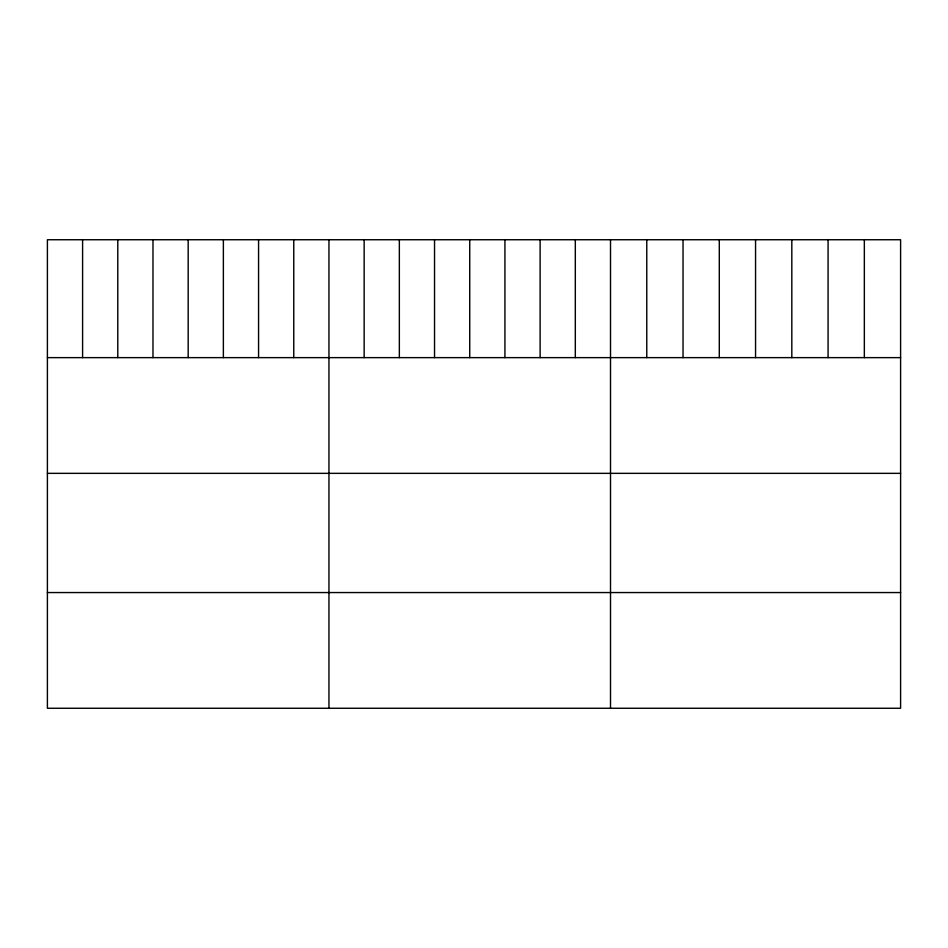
<?xml version="1.0" encoding="UTF-8"?>
<svg xmlns="http://www.w3.org/2000/svg" width="948" height="948" viewBox="0 0 948 948"><rect width="100%" height="100%" fill="white"/><g stroke="black" fill="none" stroke-linecap="round" stroke-linejoin="round"><path stroke-width="1.42" d="M900.6 357.633L900.6 708.263L47.4 708.263L47.4 239.737L900.6 239.737L900.6 357.633L47.4 357.633M47.4 473.348L900.6 473.348M47.4 592.559L900.6 592.559M864.339 239.737L864.339 357.633M828.078 239.737L828.078 357.633M791.817 239.737L791.817 357.633M755.556 239.737L755.556 357.633M719.295 239.737L719.295 357.633M683.034 239.737L683.034 357.633M646.773 239.737L646.773 357.633M610.512 239.737L610.512 708.263M575.317 239.737L575.317 357.633M540.123 239.737L540.123 357.633M504.929 239.737L504.929 357.633M469.734 239.737L469.734 357.633M434.54 239.737L434.54 357.633M399.345 239.737L399.345 357.633M364.151 239.737L364.151 357.633M328.956 239.737L328.956 708.263M293.762 239.737L293.762 357.633M258.567 239.737L258.567 357.633M223.373 239.737L223.373 357.633M188.178 239.737L188.178 357.633M152.983 239.737L152.983 357.633M117.789 239.737L117.789 357.633M82.595 239.737L82.595 357.633"/></g></svg>
